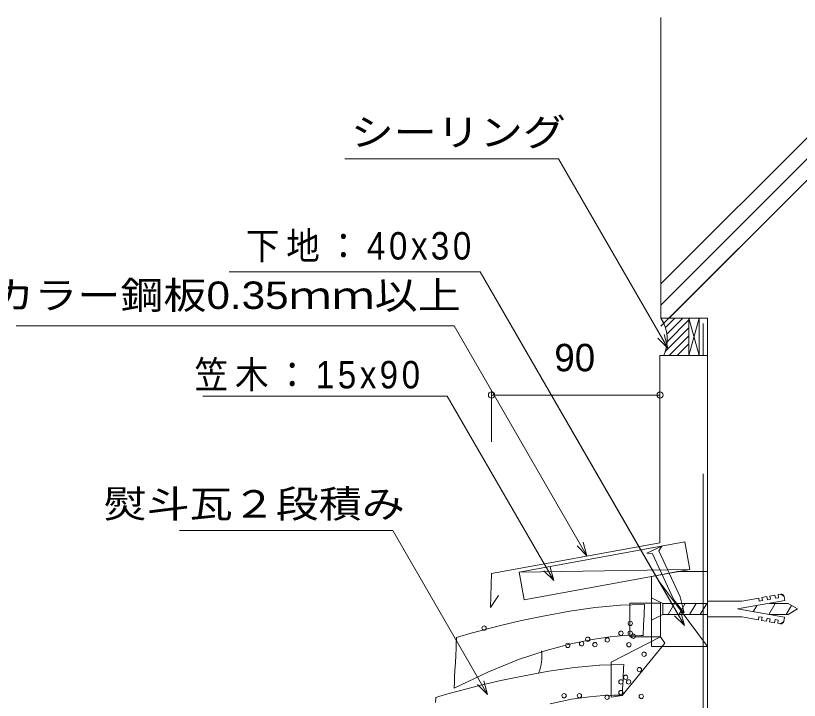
# Model space of a CAD drawing. Units: millimetres, scale not verified. Extents: x -642 to 771, y -427 to 427.
# Drawn here: x 17.6 to 436.4, y 61.2 to 427.1 of the extents above; entities that cross this region are included whole.
import ezdxf
from ezdxf.enums import TextEntityAlignment as Align

# ---------------------------------------------------------------- set-up
doc = ezdxf.new("R2010")
doc.units = ezdxf.units.MM
doc.header["$LTSCALE"] = 10
doc.linetypes.add('DASHED3', pattern=[4, 3, -1])
for name, color, linetype, lineweight in [('0-0_LAYER001', 4, 'Continuous', 18), ('0-1_LAYER003', 7, 'Continuous', 18), ('0-2_LAYER004', 2, 'Continuous', 18), ('0-3_LAYER005', 2, 'Continuous', 18), ('0-4_LAYER007', 2, 'Continuous', 18)]:
    doc.layers.add(name, color=color, linetype=linetype, lineweight=lineweight)
doc.styles.add('2', font='')
doc.styles.get('2').set_extended_font_data('2')

msp = doc.modelspace()

# ---------------------------------------------------------------- linework, layer by layer
at = {"layer": '0-0_LAYER001', "color": 2}
for p, q in [((377.42, 265.46), (377.42, 245.46)), ((354.9, 139.82), (362.97, 143.58)), ((361.29, 141.04), (362.97, 143.58)), ((357.93, 139.47), (354.9, 139.82)), ((357.93, 139.47), (369.34, 115)), ((361.29, 141.04), (372.7, 116.57)), ((370.93, 130.03), (387.39, 130.03)), ((357.39, 90.03), (357.39, 127.55)), ((387.39, 90.03), (360.89, 125.35)), ((423.35, 117.41), (420.69, 116.94)), ((423.65, 115.73), (423.35, 117.41)), ((426.5, 117.96), (425.02, 117.7)), ((425.32, 116.03), (425.02, 117.7)), ((357.39, 104.03), (357.39, 116.03)), ((363.39, 113.03), (357.39, 116.03)), ((369.34, 115), (374.8, 107.93)), ((374.8, 107.93), (372.7, 116.57)), ((387.39, 114.28), (405.59, 114.28)), ((387.39, 105.78), (387.39, 114.28)), ((403.37, 110.03), (428.64, 114.48)), ((414.68, 115.88), (405.59, 114.28)), ((414.98, 114.21), (414.68, 115.88)), ((414.98, 114.21), (416.65, 114.5)), ((419.02, 116.64), (416.36, 116.17)), ((416.65, 114.5), (416.36, 116.18)), ((419.31, 114.97), (419.02, 116.64)), ((419.31, 114.97), (420.99, 115.27)), ((420.99, 115.27), (420.69, 116.94)), ((423.65, 115.73), (425.32, 116.03)), ((428.24, 116.75), (428.64, 114.48)), ((363.39, 107.03), (363.39, 113.03)), ((387.39, 113.03), (363.39, 113.03)), ((366.28, 107.03), (369.74, 113.03)), ((372, 107.03), (375.46, 113.03)), ((377.72, 107.03), (381.19, 113.03)), ((383.45, 107.03), (386.91, 113.03)), ((403.37, 110.03), (428.46, 105.6)), ((411.72, 108.55), (413.62, 111.83)), ((420.11, 107.07), (423.54, 113.03)), ((430.39, 113.03), (420.38, 113.03)), ((429.32, 107.03), (432.16, 111.96)), ((435.39, 110.03), (430.39, 113.03)), ((430.39, 107.03), (435.39, 110.03)), ((357.39, 104.03), (363.39, 107.03)), ((387.39, 107.03), (363.39, 107.03)), ((387.39, 105.78), (405.59, 105.78)), ((414.51, 104.2), (405.59, 105.78)), ((414.81, 105.88), (414.51, 104.2)), ((414.81, 105.88), (416.48, 105.58)), ((416.48, 105.58), (416.18, 103.91)), ((419.14, 105.11), (418.84, 103.44)), ((419.14, 105.11), (420.81, 104.82)), ((430.39, 107.03), (420.38, 107.03)), ((420.81, 104.82), (420.52, 103.14)), ((428.07, 103.34), (428.46, 105.6)), ((418.84, 103.44), (416.18, 103.91)), ((423.18, 102.68), (420.52, 103.14)), ((423.47, 104.35), (423.18, 102.68)), ((423.47, 104.35), (425.15, 104.05)), ((425.15, 104.05), (424.85, 102.38)), ((426.33, 102.12), (424.85, 102.38)), ((357.39, 90.03), (387.39, 90.03))]:
    msp.add_line(p, q, dxfattribs=at)
at = {"layer": '0-0_LAYER001', "color": 3}
for p, q in [((353.7, 112.47), (340.7, 112.06)), ((342.59, 80.44), (329.6, 80.02))]:
    msp.add_line(p, q, dxfattribs=at)
at = {"layer": '0-0_LAYER001', "color": 2}
for points in [[(366.07, 249.46), (307.67, 350.61), (226.67, 350.61)], [(374.98, 101.12), (265.85, 290.15), (131.75, 290.15)], [(364.13, 256.7), (366.07, 249.46), (360.76, 254.76)], [(373.04, 108.37), (374.98, 101.12), (369.68, 106.43)], [(335.79, 81.52), (362.23, 95.17), (364.49, 91.72)], [(335.79, 81.52), (335.79, 62.83), (341.79, 63.82), (364.49, 91.72)]]:
    msp.add_lwpolyline(points, dxfattribs=at)
msp.add_lwpolyline([(345.8, 113.11), (362.23, 113.11), (362.23, 95.17), (345.8, 95.17)], close=True, dxfattribs=at)
at = {"layer": '0-0_LAYER001', "color": 3}
for points in [[(353.7, 112.47), (353.67, 112.01), (353.61, 110.74), (353.52, 108.88), (353.41, 106.62), (353.29, 104.16), (353.17, 101.71), (353.06, 99.45), (352.97, 97.58), (352.91, 96.32), (352.89, 95.86), (351.74, 95.93), (348.37, 96), (342.85, 95.83), (335.29, 95.17), (325.76, 93.79), (314.37, 91.45), (301.2, 87.92), (286.34, 82.96), (269.88, 76.33), (251.92, 67.79), (251.96, 68.55), (252.06, 70.6), (252.2, 73.63), (252.38, 77.31), (252.58, 81.31), (252.77, 85.31), (252.95, 88.99), (253.1, 92.02), (253.2, 94.07), (253.24, 94.83), (254.93, 95.33), (259.7, 96.7), (267.1, 98.71), (276.66, 101.15), (287.92, 103.8), (300.43, 106.43), (313.72, 108.83), (327.33, 110.79), (340.81, 112.07)], [(242, 59.98), (242.1, 62.04), (242.13, 62.79), (243.83, 63.3), (248.6, 64.67), (256, 66.68), (265.56, 69.12), (276.82, 71.76), (289.32, 74.39), (302.61, 76.8), (316.23, 78.75), (329.71, 80.04)], [(342.59, 80.44), (342.57, 79.97), (342.51, 78.71), (342.42, 76.85), (342.31, 74.59), (342.19, 72.13), (342.07, 69.67), (341.96, 67.41), (341.87, 65.55), (341.81, 64.29), (341.79, 63.82), (340.64, 63.9), (337.27, 63.96), (331.75, 63.79), (324.19, 63.13), (314.66, 61.75), (303.27, 59.42)]]:
    msp.add_lwpolyline(points, dxfattribs=at)
at = {"layer": '0-0_LAYER001', "color": 2}
for centre, radius, start, end in [((345.12, 254.1), 20.69, 335.4917, 33.3195), ((426.75, 116.48), 1.5, 10.4513, 99.6375), ((426.59, 103.6), 1.5, 259.839, 350.1473), ((277.89, 84.32), 20.93, 337.0735, 8.9643)]:
    msp.add_arc(centre, radius, start, end, dxfattribs=at)
at = {"layer": '0-1_LAYER003'}
for p, q in [((362.39, 283.69), (505.77, 427.07)), ((362.39, 265.46), (362.39, 426.07)), ((362.39, 272.38), (505.77, 415.76)), ((366.79, 265.46), (505.77, 404.44)), ((362.39, 265.46), (387.39, 265.46)), ((17.97, 261.32), (251.97, 261.32)), ((251.97, 261.32), (322.9, 138.47)), ((365.42, 250.1), (360.76, 254.76)), ((117.72, 223.79), (248.22, 223.79)), ((305.15, 125.18), (248.22, 223.79)), ((271.94, 226.05), (271.94, 199.35)), ((271.94, 224.35), (361.94, 224.35)), ((385.07, -65.28), (385.07, 182.22)), ((286.67, 129.73), (377.9, 131.19)), ((271.39, 110.9), (275.68, 117.27)), ((369.34, 115), (374.8, 107.93)), ((374.8, 107.93), (372.7, 116.57)), ((387.39, 114.28), (405.59, 114.28)), ((363.39, 113.03), (387.39, 113.03)), ((387.39, 107.03), (363.39, 107.03)), ((373.04, 108.37), (374.98, 101.12)), ((387.39, 105.78), (405.59, 105.78)), ((269.68, 64.34), (264.38, 69.64))]:
    msp.add_line(p, q, dxfattribs=at)
at = {"layer": '0-1_LAYER003', "color": 2}
for p, q in [((271.94, 226.85), (271.94, 199.35)), ((361.94, 226.85), (361.94, 199.35)), ((361.94, 224.35), (271.94, 224.35))]:
    msp.add_line(p, q, dxfattribs=at)
at = {"layer": '0-1_LAYER003'}
for points in [[(226.67, 350.61), (307.67, 350.61), (366.07, 249.46), (364.13, 256.7)], [(359.56, 127.84), (265.85, 290.15), (131.75, 290.15)], [(387.39, 265.46), (387.39, -107.78), (-641.53, -107.78)], [(271.39, 110.9), (271.94, 128.98), (361.94, 145.46), (361.94, 245.46), (386.94, 245.46)], [(105.14, 151.88), (219.14, 151.88), (269.68, 64.34), (267.74, 71.58)], [(320.96, 145.72), (322.9, 138.47), (317.6, 143.77)], [(372.7, 116.57), (361.29, 141.04), (362.97, 143.58), (354.9, 139.82), (357.93, 139.47), (369.34, 115)], [(303.21, 132.43), (305.15, 125.18), (299.85, 130.49)], [(359.56, 127.84), (374.98, 101.12), (369.68, 106.43)], [(405.59, 114.28), (414.68, 115.88), (414.98, 114.21), (416.65, 114.5), (416.36, 116.17), (419.02, 116.64), (419.31, 114.97), (420.99, 115.27), (420.69, 116.94), (423.35, 117.41), (423.65, 115.73), (425.32, 116.03), (425.03, 117.7), (426.5, 117.97), (428.23, 116.75), (428.64, 114.48), (403.37, 110.03), (428.46, 105.6), (428.07, 103.34), (426.32, 102.12), (424.85, 102.38), (425.15, 104.05), (423.47, 104.35), (423.18, 102.68), (420.52, 103.14), (420.81, 104.82), (419.14, 105.11), (418.84, 103.44), (416.18, 103.91), (416.48, 105.58), (414.81, 105.88), (414.51, 104.2), (405.59, 105.78)], [(357.39, 116.03), (363.39, 113.03), (363.39, 107.03), (357.39, 104.03)]]:
    msp.add_lwpolyline(points, dxfattribs=at)
at = {"layer": '0-1_LAYER003', "color": 2}
for points in [[(322.9, 138.47), (251.97, 261.32), (17.97, 261.32)], [(305.15, 125.18), (248.22, 223.79), (117.72, 223.79)], [(269.68, 64.34), (219.14, 151.88), (105.14, 151.88)], [(320.96, 145.72), (322.9, 138.47), (317.6, 143.77)], [(303.21, 132.43), (305.15, 125.18), (299.85, 130.49)], [(267.74, 71.58), (269.68, 64.34), (264.38, 69.64)]]:
    msp.add_lwpolyline(points, dxfattribs=at)
at = {"layer": '0-1_LAYER003'}
for points in [[(377.9, 131.19), (375.19, 145.95), (286.67, 129.73), (289.37, 114.98)], [(357.39, 127.44), (357.39, 90.03), (387.39, 90.03), (387.39, 130.03), (371.52, 130.03)], [(345.8, 113.11), (362.23, 113.11), (362.23, 95.17), (345.8, 95.17)], [(362.23, 95.17), (364.49, 91.72), (341.79, 63.82), (335.79, 62.83), (335.79, 81.52)]]:
    msp.add_lwpolyline(points, close=True, dxfattribs=at)
at = {"layer": '0-1_LAYER003', "color": 2}
for centre in [(271.94, 224.35), (361.94, 224.35)]:
    msp.add_circle(centre, 1.7, dxfattribs=at)
at = {"layer": '0-1_LAYER003'}
msp.add_arc((345.12, 254.09), 20.7, 335.4924, 33.3188, dxfattribs=at)
at = {"layer": '0-2_LAYER004'}
for p, q in [((362.39, 265.46), (362.39, 426.07)), ((382.88, 265.46), (377.42, 245.46)), ((382.88, 245.46), (377.42, 265.46)), ((387.39, 265.46), (387.39, -107.78)), ((384.94, 245.56), (384.94, 262.51)), ((361.94, 145.46), (361.94, 245.46)), ((271.94, 128.98), (361.94, 145.46)), ((286.67, 129.73), (375.19, 145.95)), ((375.19, 145.95), (377.9, 131.19)), ((286.67, 129.73), (377.9, 131.19)), ((377.9, 131.19), (289.37, 114.98)), ((271.94, 128.98), (271.39, 110.9)), ((289.37, 114.98), (286.67, 129.73)), ((271.39, 110.9), (275.68, 117.27))]:
    msp.add_line(p, q, dxfattribs=at)
at = {"layer": '0-2_LAYER004', "color": 7}
msp.add_line((226.67, 350.61), (193.53, 350.61), dxfattribs=at)
at = {"layer": '0-2_LAYER004', "linetype": 'DASHED3'}
msp.add_line((385.07, -65.28), (385.07, 182.22), dxfattribs=at)
at = {"layer": '0-3_LAYER005'}
for p, q in [((362.39, 265.46), (386.94, 265.46)), ((364.83, 260.39), (369.9, 265.46)), ((365.61, 256.94), (374.14, 265.46)), ((365.77, 252.85), (377.42, 264.5)), ((382.88, 245.46), (382.88, 265.46)), ((364.77, 247.6), (377.42, 260.26)), ((366.87, 245.46), (377.42, 256.01)), ((371.11, 245.46), (377.42, 251.77)), ((361.94, 245.46), (386.94, 245.46))]:
    msp.add_line(p, q, dxfattribs=at)
for centre in [(267.95, 99.84), (346.02, 102.3), (341.08, 97.09), (346.01, 97.09), (347.65, 95.45), (320.07, 91.41), (323.36, 93.88), (327.16, 90.99), (333.77, 93.46), (312.68, 90.59), (345.35, 90.9), (353.41, 85.87), (350.95, 77.65), (341.09, 71.08), (343.55, 73.54), (345.19, 71.08), (310.68, 63.68), (318.9, 63.68), (333.69, 62.86), (341.09, 65.32), (351.94, 63.34)]:
    msp.add_circle(centre, 1.16, dxfattribs=at)
at = {"layer": '0-4_LAYER007'}
for p, q in [((362.39, 283.69), (505.77, 427.07)), ((362.39, 272.38), (505.77, 415.76)), ((362.39, 261.07), (505.77, 404.44))]:
    msp.add_line(p, q, dxfattribs=at)

# ---------------------------------------------------------------- texts
at = {"layer": '0-0_LAYER001', "color": 7, "insert": (140.56, 295.18), "char_height": 14.66, "attachment_point": 7, "style": '2'}
msp.add_mtext('\\T1.2;\\W0.9;下地：40x30', dxfattribs=at)
at = {"layer": '0-1_LAYER003', "style": '2', "width": 1.15}
for s, p in [('シーリング', (196.67, 353.08)), ('雨押水切カラー鋼板0.35ｍｍ以上', (-87.38, 265.96)), ('熨斗瓦２段積み', (64.61, 154.46))]:
    msp.add_text(s, height=14.66, dxfattribs=at).set_placement(p, align=Align.BOTTOM_LEFT)
at = {"layer": '0-1_LAYER003', "insert": (113.21, 226.3), "char_height": 14.66, "attachment_point": 7, "style": '2'}
msp.add_mtext('\\T1.2;\\W0.9;笠木：15x90', dxfattribs=at)
at = {"layer": '0-2_LAYER004', "color": 7, "style": '2'}
msp.add_text('90', height=14.66, dxfattribs=at).set_placement((305.48, 232.64), align=Align.BOTTOM_LEFT)

doc.saveas('drawing.dxf')
